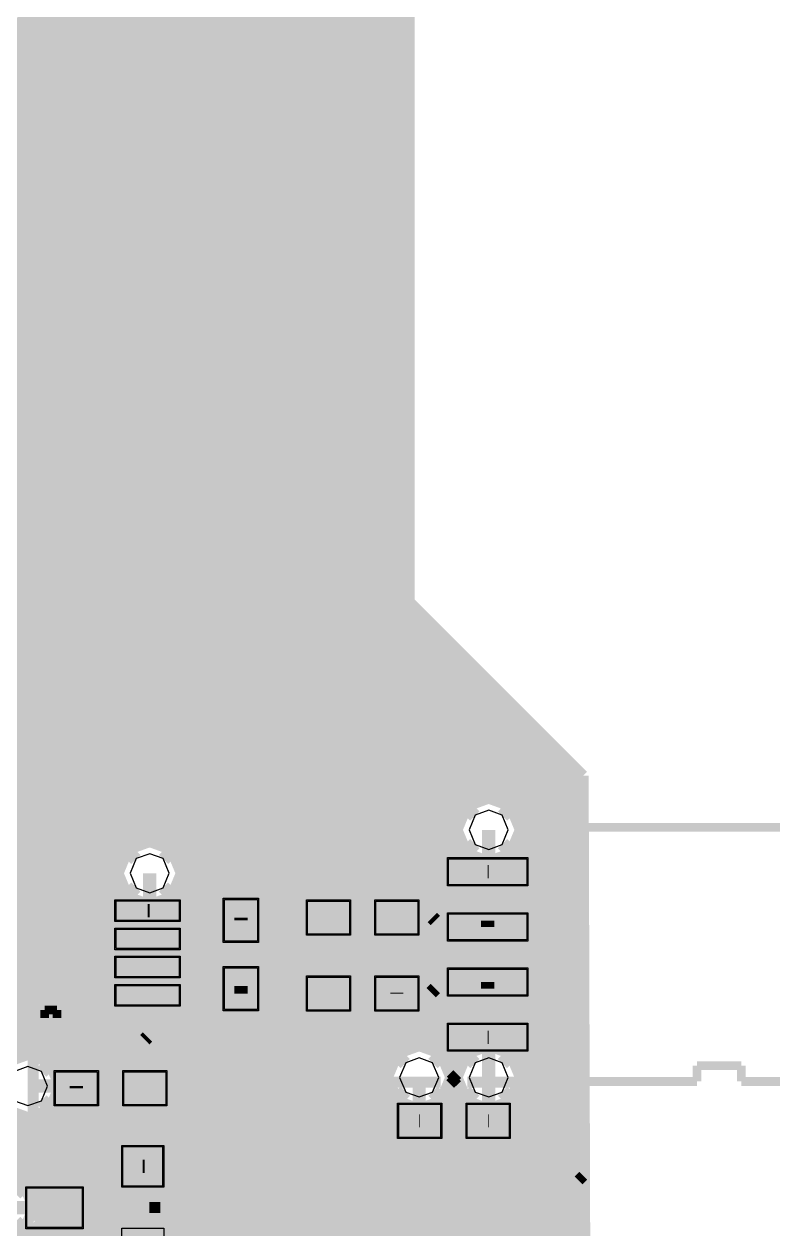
# Model space of a CAD drawing. Extents: x 0.2 to 4.14, y 0.2 to 4.15.
# Drawn here: x 1.541 to 2.22, y 2.14 to 3.232 of the extents above; entities that cross this region are included whole.
import ezdxf

# ---------------------------------------------------------------- set-up
doc = ezdxf.new("R2010")
doc.units = 0
doc.layers.get('0').update_dxf_attribs({"linetype": 'CONTINUOUS'})

msp = doc.modelspace()

# ---------------------------------------------------------------- linework, layer by layer
at = {"color": 232}
for points, const_width in [([(1.89025, 2.70856), (1.89025, 4.13661)], 0.01), ([(1.26704, 2.96044), (1.89025, 3.58365)], 0.01), ([(1.27338, 2.95404), (1.89025, 3.57096)], 0.01), ([(1.27756, 2.94547), (1.89025, 3.55821)], 0.01), ([(1.27848, 2.93371), (1.89025, 3.54551)], 0.01), ([(0.213325, 1.85585), (1.89025, 3.53276)], 0.01), ([(0.213325, 1.8431), (1.89025, 3.52001)], 0.01), ([(0.346083, 1.96311), (1.89025, 3.50732)], 0.01), ([(0.358615, 1.96294), (1.89025, 3.49457)], 0.01), ([(0.367567, 1.95915), (1.89025, 3.48188)], 0.01), ([(0.37424, 1.95313), (1.89025, 3.46912)], 0.01), ([(0.378906, 1.94499), (1.89025, 3.45637)], 0.01), ([(0.380642, 1.93408), (1.89025, 3.44368)], 0.01), ([(1.28527, 2.82596), (1.89025, 3.43093)], 0.01), ([(1.29584, 2.82383), (1.89025, 3.41824)], 0.01), ([(1.30377, 2.81901), (1.89025, 3.40549)], 0.01), ([(1.30962, 2.81213), (1.89025, 3.39274)], 0.01), ([(1.31315, 2.80294), (1.89025, 3.38004)], 0.01), ([(1.31277, 2.78982), (1.89025, 3.36729)], 0.01), ([(0.454156, 1.91846), (1.89025, 3.3546)], 0.01), ([(0.240397, 1.692), (1.89025, 3.34185)], 0.01), ([(0.658908, 2.09776), (1.89025, 3.3291)], 0.01), ([(0.672092, 2.09825), (1.89025, 3.3164)], 0.01), ([(0.681315, 2.09467), (1.89025, 3.30365)], 0.01), ([(0.688206, 2.08886), (1.89025, 3.2909)], 0.01), ([(0.693088, 2.081), (1.89025, 3.27821)], 0.01), ([(0.695258, 2.07047), (1.89025, 3.26546)], 0.01), ([(0.585394, 1.94786), (1.89025, 3.25276)], 0.01), ([(0.596897, 1.94667), (1.89025, 3.24001)], 0.01), ([(1.05187, 2.38894), (1.89025, 3.22726)], 0.01), ([(1.06299, 2.38732), (1.89025, 3.21457)], 0.01), ([(1.07145, 2.38303), (1.89025, 3.20182)], 0.01), ([(1.07807, 2.3769), (1.89025, 3.18913)], 0.01), ([(1.08284, 2.36897), (1.89025, 3.17638)], 0.01), ([(1.08529, 2.35872), (1.89025, 3.16363)], 0.01), ([(1.08274, 2.34343), (1.89025, 3.15093)], 0.01), ([(1.07183, 2.31976), (1.89025, 3.13818)], 0.01), ([(1.07834, 2.31353), (1.89025, 3.12549)], 0.01), ([(1.08301, 2.3055), (1.89025, 3.11274)], 0.01), ([(1.08534, 2.29508), (1.89025, 3.09999)], 0.01), ([(1.08219, 2.27924), (1.89025, 3.08729)], 0.01), ([(0.507704, 1.692), (1.89025, 3.07454)], 0.01), ([(0.5204, 1.692), (1.89025, 3.06185)], 0.01), ([(1.095, 2.25385), (1.89025, 3.0491)], 0.01), ([(1.10862, 2.25472), (1.89025, 3.03635)], 0.01), ([(1.11833, 2.25174), (1.89025, 3.02365)], 0.01), ([(1.12592, 2.24658), (1.89025, 3.0109)], 0.01), ([(1.13167, 2.23964), (1.89025, 2.99821)], 0.01), ([(1.13552, 2.23074), (1.89025, 2.98546)], 0.01), ([(1.30393, 2.38639), (1.89025, 2.97271)], 0.01), ([(1.31907, 2.38883), (1.89025, 2.96001)], 0.01), ([(1.32932, 2.38633), (1.89025, 2.94726)], 0.01), ([(1.33724, 2.38151), (1.89025, 2.93457)], 0.01), ([(1.37256, 2.40408), (1.89025, 2.92182)], 0.01), ([(1.47021, 2.48904), (1.89025, 2.90907)], 0.01), ([(1.48346, 2.48958), (1.89025, 2.89638)], 0.01), ([(1.49268, 2.48606), (1.89025, 2.88363)], 0.01), ([(1.49963, 2.48025), (1.89025, 2.87093)], 0.01), ([(1.50444, 2.47239), (1.89025, 2.85818)], 0.01), ([(1.50667, 2.46186), (1.89025, 2.84549)], 0.01), ([(1.44086, 2.38336), (1.89025, 2.83274)], 0.01), ([(1.30154, 2.23128), (1.89025, 2.81999)], 0.01), ([(1.30078, 2.21783), (1.89025, 2.80729)], 0.01), ([(1.27984, 2.18414), (1.89025, 2.79454)], 0.01), ([(1.29253, 2.18414), (1.89025, 2.78185)], 0.01), ([(1.46192, 2.34076), (1.89025, 2.7691)], 0.01), ([(1.47949, 2.3456), (1.89025, 2.75635)], 0.01), ([(1.48975, 2.3431), (1.89025, 2.74365)], 0.01), ([(1.65022, 2.49089), (1.89025, 2.7309)], 0.01), ([(1.66243, 2.49035), (1.89025, 2.71821)], 0.01), ([(1.67117, 2.48639), (1.89182, 2.70697)], 0.01), ([(2.04775, 2.55106), (1.89025, 2.70856)], 0.01), ([(1.67774, 2.48019), (1.89817, 2.70063)], 0.01), ([(1.68224, 2.47194), (1.90451, 2.69428)], 0.01), ([(1.68375, 2.46078), (1.91092, 2.68787)], 0.01), ([(1.52989, 2.29417), (1.91726, 2.68153)], 0.01), ([(1.54676, 2.29833), (1.92361, 2.67518)], 0.01), ([(1.55692, 2.29574), (1.93001, 2.66883)], 0.01), ([(1.56451, 2.29064), (1.93636, 2.66243)], 0.01), ([(1.5701, 2.28342), (1.94271, 2.65608)], 0.01), ([(1.57329, 2.27393), (1.94906, 2.64974)], 0.01), ([(1.57183, 2.25971), (1.95546, 2.64333)], 0.01), ([(1.51113, 2.18631), (1.96181, 2.63699)], 0.01), ([(1.52539, 2.18782), (1.96821, 2.63064)], 0.01), ([(1.53494, 2.18468), (1.97456, 2.62424)], 0.01), ([(1.54715, 2.18414), (1.9809, 2.61789)], 0.01), ([(1.55985, 2.18414), (1.98725, 2.61154)], 0.01), ([(1.5726, 2.18414), (1.99365, 2.60519)], 0.01), ([(1.58529, 2.18414), (2, 2.59879)], 0.01), ([(1.59804, 2.18414), (2.00635, 2.59244)], 0.01), ([(1.95682, 2.53017), (2.01269, 2.5861)], 0.01), ([(1.96918, 2.52979), (2.0191, 2.57969)], 0.01), ([(1.97803, 2.52593), (2.02544, 2.57335)], 0.01), ([(1.98465, 2.51986), (2.03185, 2.567)], 0.01), ([(1.98921, 2.51167), (2.03819, 2.5606)], 0.01), ([(1.99089, 2.5006), (2.04454, 2.55425)], 0.01), ([(2.04775, 2.18414), (2.04775, 2.55106)], 0.01), ([(1.68713, 2.18414), (2.04775, 2.54476)], 0.01), ([(1.69987, 2.18414), (2.04775, 2.53201)], 0.01), ([(1.71257, 2.18414), (2.04775, 2.51926)], 0.01), ([(1.61079, 2.18414), (1.93397, 2.50732)], 0.01), ([(1.72532, 2.18414), (2.04775, 2.50657)], 0.01), ([(1.62349, 2.18414), (1.93435, 2.49496)], 0.01), ([(1.63624, 2.18414), (1.93821, 2.48611)], 0.01), ([(1.73807, 2.18414), (2.04775, 2.49382)], 0.01), ([(1.64893, 2.18414), (1.94433, 2.47949)], 0.01), ([(1.66168, 2.18414), (1.95247, 2.47493)], 0.01), ([(1.75076, 2.18414), (2.04775, 2.48113)], 0.01), ([(1.49739, 2.33806), (1.62679, 2.46744)], 0.01), ([(1.67443, 2.18414), (1.96354, 2.47325)], 0.01), ([(1.76351, 2.18414), (2.04775, 2.46838)], 0.01), ([(1.50299, 2.33094), (1.62733, 2.45524)], 0.01), ([(1.89833, 2.30626), (2.04775, 2.45562)], 0.01), ([(1.50629, 2.3215), (1.63129, 2.4465)], 0.01), ([(1.90929, 2.30442), (2.04775, 2.44293)], 0.01), ([(1.44157, 2.23128), (1.64572, 2.43544)], 0.01), ([(1.45144, 2.2284), (1.6569, 2.43392)], 0.01), ([(1.5051, 2.30757), (1.63747, 2.43994)], 0.01), ([(1.91737, 2.29981), (2.04775, 2.43018)], 0.01), ([(1.92333, 2.29308), (2.04775, 2.41749)], 0.01), ([(1.92714, 2.28413), (2.04775, 2.40474)], 0.01), ([(1.96203, 2.30626), (2.04775, 2.39199)], 0.01), ([(1.97271, 2.30425), (2.04775, 2.37929)], 0.01), ([(1.98068, 2.29947), (2.04775, 2.36654)], 0.01), ([(1.9866, 2.29269), (2.04775, 2.35379)], 0.01), ([(1.99024, 2.28358), (2.04775, 2.3411)], 0.01), ([(1.99007, 2.27067), (2.04775, 2.32835)], 0.01), ([(1.91624, 2.18414), (2.04775, 2.31565)], 0.01), ([(1.92899, 2.18414), (2.04775, 2.3029)], 0.01), ([(1.94189, 2.29785), (1.94965, 2.2901)], 0.01181), ([(1.94168, 2.18414), (2.04775, 2.29015)], 0.01), ([(1.98247, 2.29785), (1.97472, 2.2901)], 0.01181), ([(1.77621, 2.18414), (1.8705, 2.27838)], 0.01), ([(1.78896, 2.18414), (1.87229, 2.26747)], 0.01), ([(1.8526, 2.18414), (1.93549, 2.26699)], 0.01), ([(1.92731, 2.27154), (1.93349, 2.27772)], 0.01), ([(1.95443, 2.18414), (2.04775, 2.27746)], 0.01), ([(1.80171, 2.18414), (1.87696, 2.25939)], 0.01), ([(1.86535, 2.18414), (1.94026, 2.25906)], 0.01), ([(1.94189, 2.25722), (1.94965, 2.26503)], 0.01181), ([(1.96712, 2.18414), (2.04775, 2.26471)], 0.01), ([(1.98247, 2.25722), (1.97472, 2.26503)], 0.01181), ([(1.8144, 2.18414), (1.88368, 2.25336)], 0.01), ([(1.82715, 2.18414), (1.89264, 2.24963)], 0.01), ([(1.83985, 2.18414), (1.90522, 2.24946)], 0.01), ([(1.87804, 2.18414), (1.94706, 2.25315)], 0.01), ([(1.89079, 2.18414), (1.95611, 2.24946)], 0.01), ([(1.90349, 2.18414), (1.96903, 2.24968)], 0.01), ([(1.97987, 2.18414), (2.04775, 2.25201)], 0.01), ([(1.4835, 2.18414), (1.54064, 2.24126)], 0.01), ([(1.49621, 2.18414), (1.55479, 2.24274)], 0.01), ([(1.99262, 2.18414), (2.04775, 2.23926)], 0.01), ([(2.00532, 2.18414), (2.04775, 2.22651)], 0.01), ([(2.01807, 2.18414), (2.04775, 2.21382)], 0.01), ([(2.03076, 2.18414), (2.04775, 2.20107)], 0.01), ([(1.53592, 2.18414), (2.04775, 2.18414)], 0.01), ([(2.04351, 2.18414), (2.04775, 2.18836)], 0.01)]:
    msp.add_lwpolyline(points, dxfattribs=dict(at, const_width=const_width))
at = {"color": 60}
for points, const_width in [([(1.89025, 2.70856), (1.89025, 4.13661)], 0.01), ([(1.26546, 2.96158), (1.89025, 3.58643)], 0.01), ([(1.27219, 2.95562), (1.89025, 3.57368)], 0.01), ([(1.27686, 2.94754), (1.89025, 3.56099)], 0.01), ([(1.2787, 2.93664), (1.89025, 3.54824)], 0.01), ([(0.213325, 1.85856), (1.89025, 3.53549)], 0.01), ([(0.213325, 1.84586), (1.89025, 3.52279)], 0.01), ([(0.342285, 1.96208), (1.89025, 3.51004)], 0.01), ([(0.356336, 1.96338), (1.89025, 3.49729)], 0.01), ([(0.365831, 1.96018), (1.89025, 3.4846)], 0.01), ([(0.372993, 1.95458), (1.89025, 3.47185)], 0.01), ([(0.378093, 1.94694), (1.89025, 3.45915)], 0.01), ([(0.380642, 1.93674), (1.89025, 3.4464)], 0.01), ([(1.28244, 2.82585), (1.89025, 3.43365)], 0.01), ([(1.29389, 2.82454), (1.89025, 3.42096)], 0.01), ([(1.30225, 2.82021), (1.89025, 3.40821)], 0.01), ([(1.30854, 2.81375), (1.89025, 3.39551)], 0.01), ([(1.31266, 2.80512), (1.89025, 3.38276)], 0.01), ([(1.31348, 2.79324), (1.89025, 3.37001)], 0.01), ([(0.457411, 1.92443), (1.89025, 3.35732)], 0.01), ([(0.294325, 1.74864), (1.89025, 3.34457)], 0.01), ([(0.654622, 2.09619), (1.89025, 3.33188)], 0.01), ([(0.66976, 2.09858), (1.89025, 3.31913)], 0.01), ([(0.679525, 2.09565), (1.89025, 3.30638)], 0.01), ([(0.686903, 2.09028), (1.89025, 3.29368)], 0.01), ([(0.692219, 2.0829), (1.89025, 3.28093)], 0.01), ([(0.695096, 2.07303), (1.89025, 3.26822)], 0.01), ([(0.692437, 2.05761), (1.89025, 3.25549)], 0.01), ([(0.594726, 1.94721), (1.89025, 3.24274)], 0.01), ([(1.04894, 2.38872), (1.89025, 3.23003)], 0.01), ([(1.06087, 2.38792), (1.89025, 3.21729)], 0.01), ([(1.06982, 2.38411), (1.89025, 3.20458)], 0.01), ([(1.07677, 2.37836), (1.89025, 3.19183)], 0.01), ([(1.08198, 2.37082), (1.89025, 3.1791)], 0.01), ([(1.08502, 2.36117), (1.89025, 3.16639)], 0.01), ([(1.08426, 2.3476), (1.89025, 3.15364)], 0.01), ([(1.0702, 2.3209), (1.89025, 3.14094)], 0.01), ([(1.07709, 2.31506), (1.89025, 3.12819)], 0.01), ([(1.08219, 2.3074), (1.89025, 3.11544)], 0.01), ([(1.08512, 2.29758), (1.89025, 3.10275)], 0.01), ([(1.08398, 2.28369), (1.89025, 3.09)], 0.01), ([(0.342447, 1.52951), (1.89025, 3.07731)], 0.01), ([(0.392415, 1.56674), (1.89025, 3.06456)], 0.01), ([(1.09071, 2.25228), (1.89025, 3.05181)], 0.01), ([(1.10617, 2.25499), (1.89025, 3.03911)], 0.01), ([(1.11648, 2.25256), (1.89025, 3.02636)], 0.01), ([(1.12446, 2.24783), (1.89025, 3.01367)], 0.01), ([(1.13059, 2.24126), (1.89025, 3.00092)], 0.01), ([(1.13487, 2.23281), (1.89025, 2.98817)], 0.01), ([(1.29791, 2.38314), (1.89025, 2.97547)], 0.01), ([(1.31646, 2.38894), (1.89025, 2.96272)], 0.01), ([(1.32737, 2.3871), (1.89025, 2.95003)], 0.01), ([(1.33572, 2.38271), (1.89025, 2.93728)], 0.01), ([(1.36621, 2.4005), (1.89025, 2.92453)], 0.01), ([(1.46593, 2.48747), (1.89025, 2.91183)], 0.01), ([(1.48112, 2.48996), (1.89025, 2.89908)], 0.01), ([(1.49089, 2.48703), (1.89025, 2.88639)], 0.01), ([(1.49826, 2.48167), (1.89025, 2.87364)], 0.01), ([(1.50364, 2.47428), (1.89025, 2.86089)], 0.01), ([(1.50651, 2.46442), (1.89025, 2.84819)], 0.01), ([(1.5039, 2.44906), (1.89025, 2.83544)], 0.01), ([(1.34522, 2.27767), (1.89025, 2.82275)], 0.01), ([(1.30154, 2.22131), (1.89025, 2.81)], 0.01), ([(1.20915, 2.11615), (1.89025, 2.79725)], 0.01), ([(1.21473, 2.10906), (1.89025, 2.78456)], 0.01), ([(1.21837, 2.09993), (1.89025, 2.77181)], 0.01), ([(1.47678, 2.3456), (1.89025, 2.75911)], 0.01), ([(1.48779, 2.34386), (1.89025, 2.74636)], 0.01), ([(1.64665, 2.49001), (1.89025, 2.73361)], 0.01), ([(1.66021, 2.49083), (1.89025, 2.72092)], 0.01), ([(1.66949, 2.48742), (1.89046, 2.70839)], 0.01), ([(2.04775, 2.55106), (1.89025, 2.70856)], 0.01), ([(1.67654, 2.48172), (1.89681, 2.70199)], 0.01), ([(1.68147, 2.47396), (1.90315, 2.69564)], 0.01), ([(1.67703, 2.44401), (1.9159, 2.68289)], 0.01), ([(1.68381, 2.46354), (1.90956, 2.68929)], 0.01), ([(1.54411, 2.29839), (1.92225, 2.67654)], 0.01), ([(1.55501, 2.29656), (1.92865, 2.67019)], 0.01), ([(1.56304, 2.29189), (1.935, 2.66379)], 0.01), ([(1.56907, 2.28515), (1.94135, 2.65744)], 0.01), ([(1.57281, 2.27621), (1.94769, 2.6511)], 0.01), ([(1.50558, 2.18354), (1.96044, 2.63835)], 0.01), ([(1.57292, 2.26357), (1.9541, 2.64475)], 0.01), ([(1.52289, 2.1881), (1.96679, 2.632)], 0.01), ([(1.5331, 2.18554), (1.97319, 2.62565)], 0.01), ([(1.54075, 2.1805), (1.97954, 2.61925)], 0.01), ([(1.54639, 2.17333), (1.98589, 2.6129)], 0.01), ([(1.54964, 2.1639), (1.99229, 2.60656)], 0.01), ([(1.54833, 2.14985), (1.99864, 2.60015)], 0.01), ([(1.41097, 1.99983), (2.00499, 2.59381)], 0.01), ([(1.95313, 2.52919), (2.01133, 2.58746)], 0.01), ([(1.9669, 2.53028), (2.01774, 2.58111)], 0.01), ([(1.97635, 2.52696), (2.02408, 2.57471)], 0.01), ([(1.9834, 2.52132), (2.03043, 2.56836)], 0.01), ([(1.98844, 2.51361), (2.03683, 2.56201)], 0.01), ([(1.99089, 2.50331), (2.04318, 2.55561)], 0.01), ([(2.05089, 1.6166), (2.04775, 2.55106)], 0.01), ([(1.98562, 2.48529), (2.04775, 2.54747)], 0.01), ([(1.56494, 2.05192), (2.04779, 2.53478)], 0.01), ([(1.56511, 2.03939), (2.04785, 2.52214)], 0.01), ([(1.94189, 2.52225), (1.94965, 2.51449)], 0.01181), ([(1.98247, 2.52225), (1.97472, 2.51449)], 0.01181), ([(1.41493, 1.991), (1.93494, 2.51101)], 0.01), ([(1.64789, 2.10943), (2.0479, 2.50944)], 0.01), ([(1.41596, 1.97933), (1.93386, 2.49724)], 0.01), ([(1.65836, 2.10715), (2.0479, 2.49675)], 0.01), ([(1.01492, 1.56554), (1.93718, 2.48785)], 0.01), ([(1.94189, 2.48167), (1.94965, 2.48942)], 0.01181), ([(1.98247, 2.48167), (1.97472, 2.48942)], 0.01181), ([(1.53608, 2.07394), (1.94282, 2.48074)], 0.01), ([(1.54699, 2.07215), (1.95053, 2.47569)], 0.01), ([(1.56114, 2.06082), (1.97885, 2.47851)], 0.01), ([(1.63482, 2.48292), (1.64258, 2.4751)], 0.01181), ([(1.66618, 2.10226), (2.04796, 2.48406)], 0.01), ([(1.6754, 2.48292), (1.66764, 2.4751)], 0.01181), ([(1.49593, 2.33931), (1.62765, 2.47103)], 0.01), ([(1.55513, 2.06754), (1.96083, 2.47325)], 0.01), ([(1.67193, 2.09532), (2.04801, 2.47136)], 0.01), ([(1.50201, 2.33263), (1.62685, 2.45751)], 0.01), ([(1.8954, 2.30599), (2.04807, 2.45865)], 0.01), ([(1.50581, 2.32374), (1.63026, 2.44819)], 0.01), ([(1.63482, 2.44228), (1.64258, 2.45003)], 0.01181), ([(1.6754, 2.44228), (1.66764, 2.45003)], 0.01181), ([(1.90722, 2.30512), (2.04812, 2.44601)], 0.01), ([(1.43896, 2.23144), (1.64378, 2.43619)], 0.01), ([(1.44954, 2.22928), (1.65414, 2.43386)], 0.01), ([(1.45742, 2.22439), (1.67367, 2.44065)], 0.01), ([(1.50608, 2.31131), (1.63596, 2.44119)], 0.01), ([(1.91581, 2.301), (2.04818, 2.43332)], 0.01), ([(1.92225, 2.29471), (2.04818, 2.42063)], 0.01), ([(1.92654, 2.28629), (2.04824, 2.40793)], 0.01), ([(1.9591, 2.3061), (2.04829, 2.39529)], 0.01), ([(1.97071, 2.30496), (2.04833, 2.3826)], 0.01), ([(1.97917, 2.30072), (2.04833, 2.3699)], 0.01), ([(1.98551, 2.29432), (2.04839, 2.35721)], 0.01), ([(1.98969, 2.28575), (2.04844, 2.34451)], 0.01), ([(1.99067, 2.27403), (2.0485, 2.33182)], 0.01), ([(1.29688, 1.56749), (2.04856, 2.31917)], 0.01), ([(1.30914, 1.56706), (2.04856, 2.30647)], 0.01), ([(1.56515, 2.28999), (1.5574, 2.28217)], 0.01181), ([(1.6811, 1.92626), (2.04861, 2.29378)], 0.01), ([(1.8789, 2.29785), (1.88667, 2.2901)], 0.01181), ([(1.91949, 2.29785), (1.91174, 2.2901)], 0.01181), ([(1.67546, 2.08604), (1.87071, 2.28136)], 0.01), ([(1.69249, 1.92497), (2.04867, 2.28108)], 0.01), ([(1.92779, 2.27474), (1.93365, 2.2806)], 0.01), ([(1.22569, 1.55994), (1.93479, 2.26904)], 0.01), ([(1.67481, 2.07269), (1.87164, 2.26953)], 0.01), ([(1.70117, 1.92085), (2.04872, 2.26839)], 0.01), ([(1.14252, 1.52772), (1.87576, 2.26096)], 0.01), ([(1.23231, 1.55387), (1.93901, 2.26058)], 0.01), ([(1.56515, 2.24935), (1.5574, 2.25717)], 0.01181), ([(1.8789, 2.25722), (1.88667, 2.26503)], 0.01181), ([(1.91949, 2.25722), (1.91174, 2.26503)], 0.01181), ([(1.19472, 1.56717), (1.88206, 2.2545)], 0.01), ([(1.20757, 1.56733), (1.89046, 2.25017)], 0.01), ([(1.21756, 1.56451), (1.90196, 2.24897)], 0.01), ([(1.23758, 1.54639), (1.94542, 2.25424)], 0.01), ([(1.24121, 1.53728), (1.95394, 2.25006)], 0.01), ([(1.24257, 1.52587), (1.96571, 2.24903)], 0.01), ([(1.7079, 1.91488), (2.04878, 2.25575)], 0.01), ([(1.37272, 2.07611), (1.53836, 2.24169)], 0.01), ([(1.38704, 2.07769), (1.55094, 2.2416)], 0.01), ([(1.71283, 1.90707), (2.04878, 2.24306)], 0.01), ([(1.71556, 1.89708), (2.04883, 2.23036)], 0.01), ([(1.71376, 1.88254), (2.04889, 2.21767)], 0.01), ([(1.68207, 1.83811), (2.04893, 2.20497)], 0.01), ([(1.69331, 1.83664), (2.04893, 2.19233)], 0.01), ([(1.54156, 2.17974), (1.53381, 2.17199)], 0.01181), ([(1.70188, 1.83247), (2.04899, 2.17964)], 0.01), ([(1.70856, 1.82639), (2.04904, 2.16694)], 0.01), ([(1.54156, 2.13911), (1.53381, 2.14692)], 0.01181), ([(1.71337, 1.81853), (2.0491, 2.15424)], 0.01), ([(1.71599, 1.80843), (2.04915, 2.14154)], 0.01)]:
    msp.add_lwpolyline(points, dxfattribs=dict(at, const_width=const_width))
at = {"color": 232, "const_width": 0.01}
for points in [[(1.99089, 2.50196), (1.98188, 2.52354), (1.96218, 2.53071), (1.94243, 2.52354), (1.93349, 2.50196), (1.94243, 2.48042), (1.96218, 2.47325), (1.98188, 2.48042), (1.99089, 2.50196)], [(1.99089, 2.50196), (1.98188, 2.52354), (1.96218, 2.53071), (1.94243, 2.52354), (1.93349, 2.50196), (1.94243, 2.48042), (1.96218, 2.47325), (1.98188, 2.48042), (1.99089, 2.50196)], [(1.68381, 2.46257), (1.67481, 2.48415), (1.65511, 2.49132), (1.63536, 2.48415), (1.62642, 2.46257), (1.63536, 2.44108), (1.65511, 2.43392), (1.67481, 2.44108), (1.68381, 2.46257)], [(1.68381, 2.46257), (1.67481, 2.48415), (1.65511, 2.49132), (1.63536, 2.48415), (1.62642, 2.46257), (1.63536, 2.44108), (1.65511, 2.43392), (1.67481, 2.44108), (1.68381, 2.46257)], [(1.9279, 2.27756), (1.91889, 2.29915), (1.89919, 2.30632), (1.87944, 2.29915), (1.8705, 2.27756), (1.87944, 2.25603), (1.89919, 2.24886), (1.91889, 2.25603), (1.9279, 2.27756)], [(1.9279, 2.27756), (1.91889, 2.29915), (1.89919, 2.30632), (1.87944, 2.29915), (1.8705, 2.27756), (1.87944, 2.25603), (1.89919, 2.24886), (1.91889, 2.25603), (1.9279, 2.27756)], [(1.99089, 2.27756), (1.98188, 2.29915), (1.96218, 2.30632), (1.94243, 2.29915), (1.93349, 2.27756), (1.94243, 2.25603), (1.96218, 2.24886), (1.98188, 2.25603), (1.99089, 2.27756)], [(1.99089, 2.27756), (1.98188, 2.29915), (1.96218, 2.30632), (1.94243, 2.29915), (1.93349, 2.27756), (1.94243, 2.25603), (1.96218, 2.24886), (1.98188, 2.25603), (1.99089, 2.27756)], [(1.57357, 2.26969), (1.56456, 2.29124), (1.54486, 2.29839), (1.52512, 2.29124), (1.51617, 2.26969), (1.52512, 2.24815), (1.54486, 2.241), (1.56456, 2.24815), (1.57357, 2.26969)], [(1.57357, 2.26969), (1.56456, 2.29124), (1.54486, 2.29839), (1.52512, 2.29124), (1.51617, 2.26969), (1.52512, 2.24815), (1.54486, 2.241), (1.56456, 2.24815), (1.57357, 2.26969)]]:
    msp.add_lwpolyline(points, close=True, dxfattribs=at)
at = {"color": 60, "const_width": 0.01}
for points in [[(1.99089, 2.50196), (1.98188, 2.52354), (1.96218, 2.53071), (1.94243, 2.52354), (1.93349, 2.50196), (1.94243, 2.48042), (1.96218, 2.47325), (1.98188, 2.48042), (1.99089, 2.50196)], [(1.99089, 2.50196), (1.98188, 2.52354), (1.96218, 2.53071), (1.94243, 2.52354), (1.93349, 2.50196), (1.94243, 2.48042), (1.96218, 2.47325), (1.98188, 2.48042), (1.99089, 2.50196)], [(1.68381, 2.46257), (1.67481, 2.48415), (1.65511, 2.49132), (1.63536, 2.48415), (1.62642, 2.46257), (1.63536, 2.44108), (1.65511, 2.43392), (1.67481, 2.44108), (1.68381, 2.46257)], [(1.68381, 2.46257), (1.67481, 2.48415), (1.65511, 2.49132), (1.63536, 2.48415), (1.62642, 2.46257), (1.63536, 2.44108), (1.65511, 2.43392), (1.67481, 2.44108), (1.68381, 2.46257)], [(1.9279, 2.27756), (1.91889, 2.29915), (1.89919, 2.30632), (1.87944, 2.29915), (1.8705, 2.27756), (1.87944, 2.25603), (1.89919, 2.24886), (1.91889, 2.25603), (1.9279, 2.27756)], [(1.9279, 2.27756), (1.91889, 2.29915), (1.89919, 2.30632), (1.87944, 2.29915), (1.8705, 2.27756), (1.87944, 2.25603), (1.89919, 2.24886), (1.91889, 2.25603), (1.9279, 2.27756)], [(1.99089, 2.27756), (1.98188, 2.29915), (1.96218, 2.30632), (1.94243, 2.29915), (1.93349, 2.27756), (1.94243, 2.25603), (1.96218, 2.24886), (1.98188, 2.25603), (1.99089, 2.27756)], [(1.99089, 2.27756), (1.98188, 2.29915), (1.96218, 2.30632), (1.94243, 2.29915), (1.93349, 2.27756), (1.94243, 2.25603), (1.96218, 2.24886), (1.98188, 2.25603), (1.99089, 2.27756)], [(1.57357, 2.26969), (1.56456, 2.29124), (1.54486, 2.29839), (1.52512, 2.29124), (1.51617, 2.26969), (1.52512, 2.24815), (1.54486, 2.241), (1.56456, 2.24815), (1.57357, 2.26969)], [(1.57357, 2.26969), (1.56456, 2.29124), (1.54486, 2.29839), (1.52512, 2.29124), (1.51617, 2.26969), (1.52512, 2.24815), (1.54486, 2.241), (1.56456, 2.24815), (1.57357, 2.26969)], [(1.54997, 2.15944), (1.54096, 2.18099), (1.52126, 2.18815), (1.50151, 2.18099), (1.49257, 2.15944), (1.50151, 2.13792), (1.52126, 2.13075), (1.54096, 2.13792), (1.54997, 2.15944)], [(1.54997, 2.15944), (1.54096, 2.18099), (1.52126, 2.18815), (1.50151, 2.18099), (1.49257, 2.15944), (1.50151, 2.13792), (1.52126, 2.13075), (1.54096, 2.13792), (1.54997, 2.15944)]]:
    msp.add_lwpolyline(points, close=True, dxfattribs=at)
at = {"color": 40}
for points in [[(1.97993, 2.50196), (1.97433, 2.51525), (1.96218, 2.51969), (1.95003, 2.51525), (1.9445, 2.50196), (1.95003, 2.48872), (1.96218, 2.48426), (1.97433, 2.48872), (1.97993, 2.50196)], [(1.67285, 2.46257), (1.66726, 2.47592), (1.65511, 2.48031), (1.6429, 2.47592), (1.63737, 2.46257), (1.6429, 2.44933), (1.65511, 2.44488), (1.66726, 2.44933), (1.67285, 2.46257)], [(1.92578, 2.47575), (1.99664, 2.47575), (1.99664, 2.45215), (1.92578, 2.45215), (1.92578, 2.47575)], [(1.62463, 2.43761), (1.68169, 2.43761), (1.68169, 2.41986), (1.62463, 2.41986), (1.62463, 2.43761)], [(1.72276, 2.43896), (1.75276, 2.43896), (1.75276, 2.40099), (1.72276, 2.40099), (1.72276, 2.43896)], [(1.79801, 2.43744), (1.83599, 2.43744), (1.83599, 2.40744), (1.79801, 2.40744), (1.79801, 2.43744)], [(1.86003, 2.43744), (1.898, 2.43744), (1.898, 2.40744), (1.86003, 2.40744), (1.86003, 2.43744)], [(1.92578, 2.42578), (1.99664, 2.42578), (1.99664, 2.40218), (1.92578, 2.40218), (1.92578, 2.42578)], [(1.62463, 2.412), (1.68169, 2.412), (1.68169, 2.39426), (1.62463, 2.39426), (1.62463, 2.412)], [(1.62463, 2.38644), (1.68169, 2.38644), (1.68169, 2.36871), (1.62463, 2.36871), (1.62463, 2.38644)], [(1.72276, 2.37696), (1.75276, 2.37696), (1.75276, 2.33897), (1.72276, 2.33897), (1.72276, 2.37696)], [(1.92578, 2.37576), (1.99664, 2.37576), (1.99664, 2.35215), (1.92578, 2.35215), (1.92578, 2.37576)], [(1.62463, 2.36083), (1.68169, 2.36083), (1.68169, 2.3431), (1.62463, 2.3431), (1.62463, 2.36083)], [(1.79801, 2.36854), (1.83599, 2.36854), (1.83599, 2.33854), (1.79801, 2.33854), (1.79801, 2.36854)], [(1.86003, 2.36854), (1.898, 2.36854), (1.898, 2.33854), (1.86003, 2.33854), (1.86003, 2.36854)], [(1.92578, 2.32574), (1.99664, 2.32574), (1.99664, 2.30214), (1.92578, 2.30214), (1.92578, 2.32574)], [(1.91694, 2.27756), (1.91135, 2.29085), (1.89919, 2.29531), (1.88704, 2.29085), (1.88151, 2.27756), (1.88704, 2.26426), (1.89919, 2.25982), (1.91135, 2.26426), (1.91694, 2.27756)], [(1.97993, 2.27756), (1.97433, 2.29085), (1.96218, 2.29531), (1.95003, 2.29085), (1.9445, 2.27756), (1.95003, 2.26426), (1.96218, 2.25982), (1.97433, 2.26426), (1.97993, 2.27756)], [(1.56261, 2.26969), (1.55701, 2.28299), (1.54486, 2.28743), (1.53271, 2.28299), (1.52718, 2.26969), (1.53271, 2.2564), (1.54486, 2.25196), (1.55701, 2.2564), (1.56261, 2.26969)], [(1.56967, 2.28271), (1.60764, 2.28271), (1.60764, 2.25271), (1.56967, 2.25271), (1.56967, 2.28271)], [(1.63167, 2.28271), (1.66965, 2.28271), (1.66965, 2.25271), (1.63167, 2.25271), (1.63167, 2.28271)], [(1.88069, 2.25319), (1.91868, 2.25319), (1.91868, 2.22319), (1.88069, 2.22319), (1.88069, 2.25319)], [(1.94271, 2.25319), (1.98068, 2.25319), (1.98068, 2.22319), (1.94271, 2.22319), (1.94271, 2.25319)], [(1.63081, 2.21496), (1.66683, 2.21496), (1.66683, 2.17893), (1.63081, 2.17893), (1.63081, 2.21496)], [(1.54383, 2.17746), (1.59386, 2.17746), (1.59386, 2.14144), (1.54383, 2.14144), (1.54383, 2.17746)]]:
    msp.add_lwpolyline(points, close=True, dxfattribs=at)
at = {"color": 60}
for points in [[(1.97993, 2.50196), (1.97433, 2.51525), (1.96218, 2.51969), (1.95003, 2.51525), (1.9445, 2.50196), (1.95003, 2.48872), (1.96218, 2.48426), (1.97433, 2.48872), (1.97993, 2.50196)], [(1.67285, 2.46257), (1.66726, 2.47592), (1.65511, 2.48031), (1.6429, 2.47592), (1.63737, 2.46257), (1.6429, 2.44933), (1.65511, 2.44488), (1.66726, 2.44933), (1.67285, 2.46257)], [(1.91694, 2.27756), (1.91135, 2.29085), (1.89919, 2.29531), (1.88704, 2.29085), (1.88151, 2.27756), (1.88704, 2.26426), (1.89919, 2.25982), (1.91135, 2.26426), (1.91694, 2.27756)], [(1.56261, 2.26969), (1.55701, 2.28299), (1.54486, 2.28743), (1.53271, 2.28299), (1.52718, 2.26969), (1.53271, 2.2564), (1.54486, 2.25196), (1.55701, 2.2564), (1.56261, 2.26969)]]:
    msp.add_lwpolyline(points, close=True, dxfattribs=at)
at = {"color": 13}
for points in [[(1.97993, 2.50196), (1.97433, 2.51525), (1.96218, 2.51969), (1.95003, 2.51525), (1.9445, 2.50196), (1.95003, 2.48872), (1.96218, 2.48426), (1.97433, 2.48872), (1.97993, 2.50196)], [(1.67285, 2.46257), (1.66726, 2.47592), (1.65511, 2.48031), (1.6429, 2.47592), (1.63737, 2.46257), (1.6429, 2.44933), (1.65511, 2.44488), (1.66726, 2.44933), (1.67285, 2.46257)], [(1.91694, 2.27756), (1.91135, 2.29085), (1.89919, 2.29531), (1.88704, 2.29085), (1.88151, 2.27756), (1.88704, 2.26426), (1.89919, 2.25982), (1.91135, 2.26426), (1.91694, 2.27756)], [(1.97993, 2.27756), (1.97433, 2.29085), (1.96218, 2.29531), (1.95003, 2.29085), (1.9445, 2.27756), (1.95003, 2.26426), (1.96218, 2.25982), (1.97433, 2.26426), (1.97993, 2.27756)], [(1.56261, 2.26969), (1.55701, 2.28299), (1.54486, 2.28743), (1.53271, 2.28299), (1.52718, 2.26969), (1.53271, 2.2564), (1.54486, 2.25196), (1.55701, 2.2564), (1.56261, 2.26969)]]:
    msp.add_lwpolyline(points, close=True, dxfattribs=at)
at = {"color": 40, "const_width": 0.012}
for points in [[(1.96218, 2.46397), (1.96218, 2.50196)], [(1.65511, 2.42871), (1.65511, 2.46257)], [(1.96121, 2.46397), (1.96218, 2.46397)], [(1.65315, 2.42871), (1.65511, 2.42871)], [(1.69368, 2.40315), (1.7105, 2.41997)], [(1.7105, 2.41997), (1.73779, 2.41997)], [(1.73779, 2.41997), (1.73779, 2.42242)], [(1.73779, 2.42242), (1.817, 2.42242)], [(1.87901, 2.42242), (1.91114, 2.42242)], [(1.91114, 2.42242), (1.91379, 2.41976)], [(1.91379, 2.41976), (1.96121, 2.41976)], [(1.96121, 2.41976), (1.96121, 2.41396)], [(1.65315, 2.40315), (1.69368, 2.40315)], [(1.65315, 2.37756), (1.69368, 2.37756)], [(1.69368, 2.37756), (1.71078, 2.36046)], [(1.71078, 2.36046), (1.73779, 2.36046)], [(1.73779, 2.36046), (1.73779, 2.35796)], [(1.73779, 2.35796), (1.73779, 2.35351)], [(1.73779, 2.35351), (1.817, 2.35351)], [(1.87901, 2.35351), (1.87901, 2.35439)], [(1.87901, 2.35439), (1.91, 2.35439)], [(1.91, 2.35439), (1.91379, 2.35813)], [(1.91379, 2.35813), (1.96121, 2.35813)], [(1.96121, 2.35813), (1.96121, 2.36399)], [(1.65315, 2.31413), (1.65315, 2.35194)], [(1.65067, 2.31168), (1.65315, 2.31413)], [(1.65067, 2.26768), (1.65067, 2.31168)], [(1.96121, 2.31396), (1.96218, 2.31396)], [(1.96218, 2.31396), (1.96218, 2.27756)], [(1.89919, 2.27756), (1.89919, 2.23817)], [(1.96218, 2.23817), (1.96218, 2.27756)], [(1.54486, 2.26969), (1.58865, 2.26969)], [(1.58865, 2.26969), (1.58865, 2.26768)], [(1.65067, 2.19694), (1.65067, 2.26768)], [(1.89919, 2.23817), (1.89968, 2.23817)], [(1.96169, 2.23817), (1.96218, 2.23817)], [(1.64882, 2.19694), (1.65067, 2.19694)], [(1.52126, 2.15944), (1.56885, 2.15944)]]:
    msp.add_lwpolyline(points, dxfattribs=at)
at = {"color": 254}
for points, const_width in [([(2.01042, 2.27382), (2.01042, 2.50412)], 0.00787), ([(2.01042, 2.50412), (2.33128, 2.50412)], 0.00787), ([(1.77279, 2.45899), (1.70281, 2.45899)], 0.01), ([(1.70281, 2.45899), (1.70281, 2.40099)], 0.01), ([(1.77279, 2.40099), (1.77279, 2.45899)], 0.01), ([(1.778, 2.38743), (1.778, 2.45742)], 0.01), ([(1.778, 2.45742), (1.83604, 2.45742)], 0.01), ([(1.91803, 2.45742), (1.86003, 2.45742)], 0.01), ([(1.91803, 2.38743), (1.91803, 2.45742)], 0.01), ([(1.52024, 2.44937), (1.61079, 2.44937)], 0.00787), ([(1.61079, 2.44937), (1.61079, 2.33128)], 0.00787), ([(1.778, 2.31853), (1.778, 2.38851)], 0.01), ([(1.778, 2.38851), (1.83604, 2.38851)], 0.01), ([(1.83604, 2.38743), (1.778, 2.38743)], 0.01), ([(1.91803, 2.38851), (1.86003, 2.38851)], 0.01), ([(1.86003, 2.38743), (1.91803, 2.38743)], 0.01), ([(1.91803, 2.31853), (1.91803, 2.38851)], 0.01), ([(1.70281, 2.31896), (1.70281, 2.37696)], 0.01), ([(1.77279, 2.37696), (1.77279, 2.31896)], 0.01), ([(1.57118, 2.33865), (1.55989, 2.33865)], 0.00787), ([(1.55989, 2.33865), (1.55989, 2.33128)], 0.00787), ([(1.57118, 2.33128), (1.57118, 2.33865)], 0.00787), ([(1.55989, 2.33128), (1.52024, 2.33128)], 0.00787), ([(1.61079, 2.33128), (1.57118, 2.33128)], 0.00787), ([(1.77279, 2.31896), (1.70281, 2.31896)], 0.01), ([(1.83604, 2.31853), (1.778, 2.31853)], 0.01), ([(1.86003, 2.31853), (1.91803, 2.31853)], 0.01), ([(1.60769, 2.30268), (1.54969, 2.30268)], 0.01), ([(1.54969, 2.30268), (1.54969, 2.23269)], 0.01), ([(1.63167, 2.30268), (1.68967, 2.30268)], 0.01), ([(1.68967, 2.30268), (1.68967, 2.23269)], 0.01), ([(2.19092, 2.28819), (2.15082, 2.28819)], 0.00787), ([(2.15082, 2.28819), (2.15082, 2.27382)], 0.00787), ([(2.19092, 2.27382), (2.19092, 2.28819)], 0.00787), ([(1.91868, 2.27317), (1.86068, 2.27317)], 0.01), ([(1.86068, 2.27317), (1.86068, 2.20318)], 0.01), ([(1.94271, 2.27317), (2.00071, 2.27317)], 0.01), ([(2.00071, 2.27317), (2.00071, 2.20318)], 0.01), ([(2.15082, 2.27382), (2.01042, 2.27382)], 0.00787), ([(2.33128, 2.27382), (2.19092, 2.27382)], 0.00787), ([(1.54969, 2.23269), (1.60769, 2.23269)], 0.01), ([(1.68967, 2.23269), (1.63167, 2.23269)], 0.01), ([(1.56982, 2.18946), (1.56982, 2.21442)], 0.01), ([(1.56982, 2.21442), (1.61985, 2.21442)], 0.01), ([(1.86068, 2.20318), (1.91868, 2.20318)], 0.01), ([(2.00071, 2.20318), (1.94271, 2.20318)], 0.01), ([(1.65983, 2.15446), (1.65983, 2.16444)], 0.01)]:
    msp.add_lwpolyline(points, dxfattribs=dict(at, const_width=const_width))
at = {"color": 151}
for points in [[(1.92475, 2.47678), (1.99761, 2.47678), (1.99761, 2.45117), (1.92475, 2.45117), (1.92475, 2.47678)], [(1.62358, 2.43858), (1.68267, 2.43858), (1.68267, 2.41889), (1.62358, 2.41889), (1.62358, 2.43858)], [(1.72179, 2.43994), (1.75379, 2.43994), (1.75379, 2.39996), (1.72179, 2.39996), (1.72179, 2.43994)], [(1.79704, 2.43842), (1.83703, 2.43842), (1.83703, 2.40642), (1.79704, 2.40642), (1.79704, 2.43842)], [(1.859, 2.43842), (1.89899, 2.43842), (1.89899, 2.40642), (1.859, 2.40642), (1.859, 2.43842)], [(1.92475, 2.42676), (1.99761, 2.42676), (1.99761, 2.40115), (1.92475, 2.40115), (1.92475, 2.42676)], [(1.62358, 2.41297), (1.68267, 2.41297), (1.68267, 2.39328), (1.62358, 2.39328), (1.62358, 2.41297)], [(1.62358, 2.38738), (1.68267, 2.38738), (1.68267, 2.36768), (1.62358, 2.36768), (1.62358, 2.38738)], [(1.72179, 2.37793), (1.75379, 2.37793), (1.75379, 2.33794), (1.72179, 2.33794), (1.72179, 2.37793)], [(1.92475, 2.37674), (1.99761, 2.37674), (1.99761, 2.35113), (1.92475, 2.35113), (1.92475, 2.37674)], [(1.62358, 2.36176), (1.68267, 2.36176), (1.68267, 2.34207), (1.62358, 2.34207), (1.62358, 2.36176)], [(1.79704, 2.36951), (1.83703, 2.36951), (1.83703, 2.33751), (1.79704, 2.33751), (1.79704, 2.36951)], [(1.859, 2.36951), (1.89899, 2.36951), (1.89899, 2.33751), (1.859, 2.33751), (1.859, 2.36951)], [(1.92475, 2.32676), (1.99761, 2.32676), (1.99761, 2.30117), (1.92475, 2.30117), (1.92475, 2.32676)], [(1.56868, 2.28369), (1.60867, 2.28369), (1.60867, 2.25168), (1.56868, 2.25168), (1.56868, 2.28369)], [(1.63069, 2.28369), (1.67068, 2.28369), (1.67068, 2.25168), (1.63069, 2.25168), (1.63069, 2.28369)], [(1.87972, 2.25418), (1.91971, 2.25418), (1.91971, 2.22217), (1.87972, 2.22217), (1.87972, 2.25418)], [(1.94168, 2.25418), (1.98167, 2.25418), (1.98167, 2.22217), (1.94168, 2.22217), (1.94168, 2.25418)], [(1.62983, 2.21593), (1.66781, 2.21593), (1.66781, 2.17794), (1.62983, 2.17794), (1.62983, 2.21593)], [(1.54281, 2.17839), (1.59478, 2.17839), (1.59478, 2.1404), (1.54281, 2.1404), (1.54281, 2.17839)], [(1.62983, 2.1409), (1.66781, 2.1409), (1.66781, 2.10292), (1.62983, 2.10292), (1.62983, 2.1409)]]:
    msp.add_lwpolyline(points, close=True, dxfattribs=at)
at = {"color": 232}
msp.add_lwpolyline([(1.97993, 2.27756), (1.97433, 2.29085), (1.96218, 2.29531), (1.95003, 2.29085), (1.9445, 2.27756), (1.95003, 2.26426), (1.96218, 2.25982), (1.97433, 2.26426), (1.97993, 2.27756)], close=True, dxfattribs=at)

doc.saveas('drawing.dxf')
